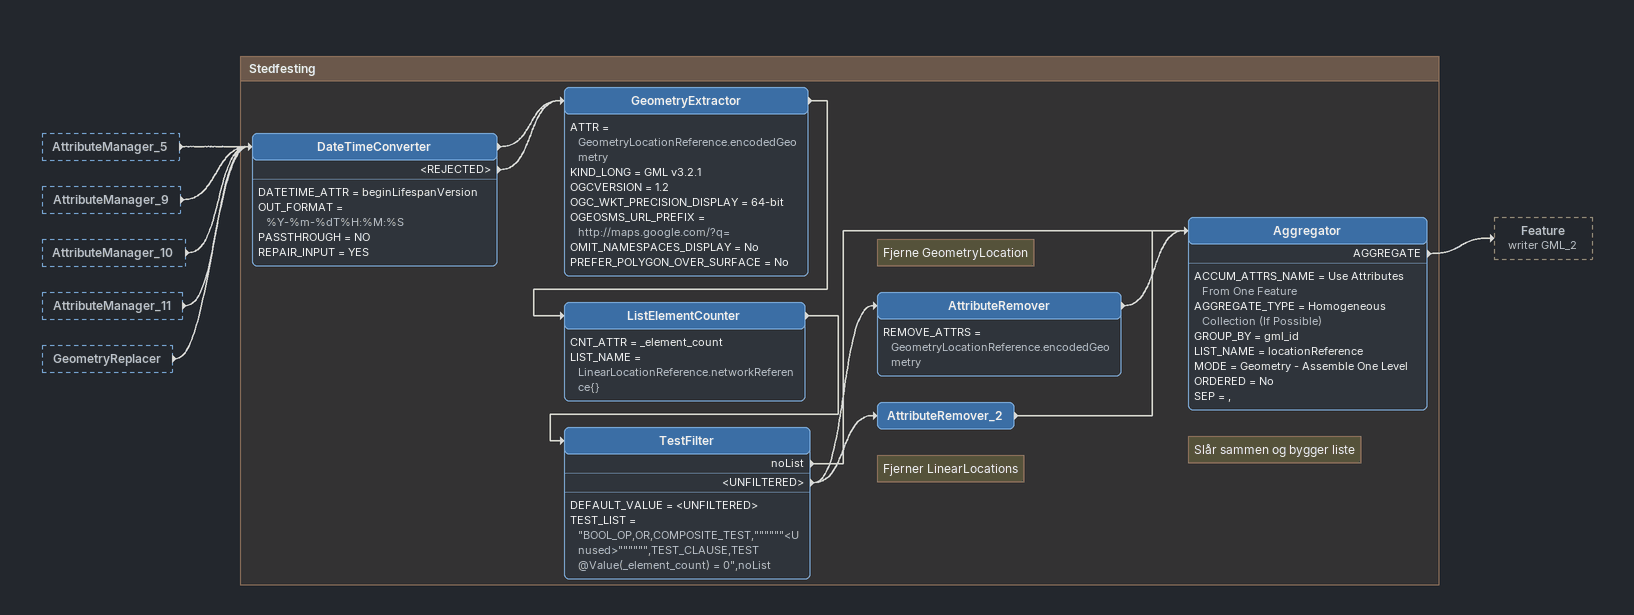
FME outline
AttributeManager_5 [outside]
    -> DateTimeConverter
AttributeManager_9 [outside]
    -> DateTimeConverter
AttributeManager_10 [outside]
    -> DateTimeConverter
AttributeManager_11 [outside]
    -> DateTimeConverter
GeometryReplacer [outside]
    -> DateTimeConverter

Bookmark: Stedfesting
DateTimeConverter
    DATETIME_ATTR = beginLifespanVersion
    OUT_FORMAT = %Y-%m-%dT%H:%M:%S
    PASSTHROUGH = NO
    REPAIR_INPUT = YES
    -> GeometryExtractor
    <REJECTED> -> GeometryExtractor
GeometryExtractor
    ATTR = GeometryLocationReference.encodedGeometry
    KIND_LONG = GML v3.2.1
    OGCVERSION = 1.2
    OGC_WKT_PRECISION_DISPLAY = 64-bit
    OGEOSMS_URL_PREFIX = http://maps.google.com/?q=
    OMIT_NAMESPACES_DISPLAY = No
    PREFER_POLYGON_OVER_SURFACE = No
    -> ListElementCounter
ListElementCounter
    CNT_ATTR = _element_count
    LIST_NAME = LinearLocationReference.networkReference{}
    -> TestFilter
TestFilter
    DEFAULT_VALUE = <UNFILTERED>
    TEST_LIST = "BOOL_OP,OR,COMPOSITE_TEST,""""""<Unused>"""""",TEST_CLAUSE,TEST @Value(_element_count) = 0",noList
    noList -> Aggregator
    <UNFILTERED> -> AttributeRemover_2
    <UNFILTERED> -> AttributeRemover
Note: Fjerne GeometryLocation
AttributeRemover
    REMOVE_ATTRS = GeometryLocationReference.encodedGeometry
    -> Aggregator
Note: Fjerner LinearLocations
AttributeRemover_2
    -> Aggregator
Note: Slår sammen og bygger liste
Aggregator
    ACCUM_ATTRS_NAME = Use Attributes From One Feature
    AGGREGATE_TYPE = Homogeneous Collection (If Possible)
    GROUP_BY = gml_id
    LIST_NAME = locationReference
    MODE = Geometry - Assemble One Level
    ORDERED = No
    SEP = ,
    AGGREGATE -> Feature (writer GML_2)
